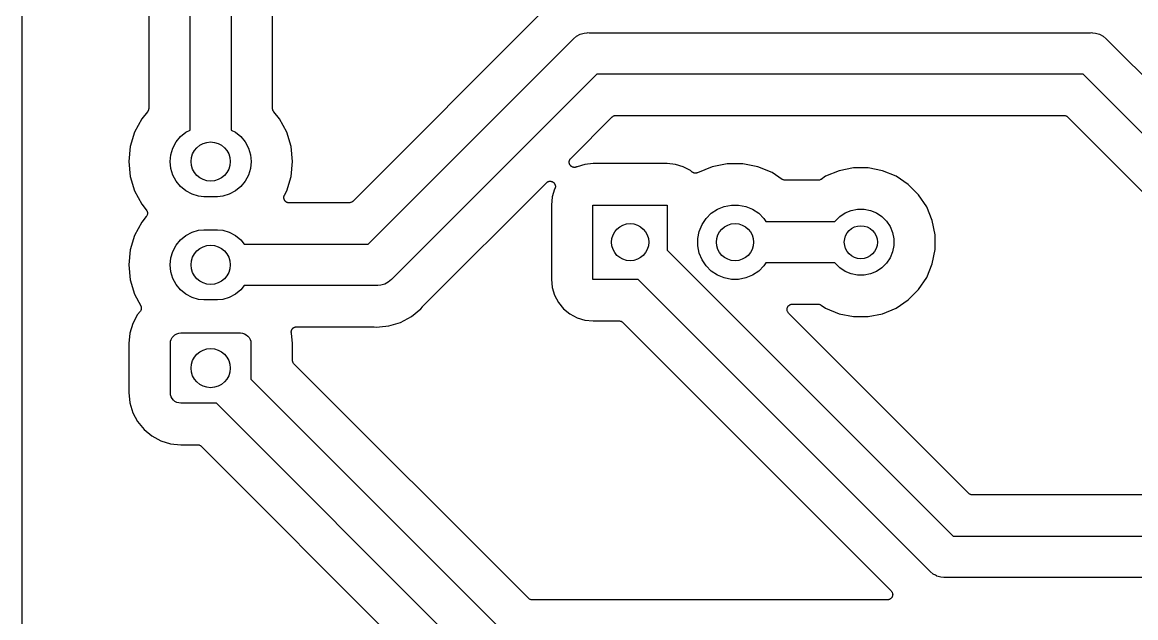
# Model space of a CAD drawing. Extents: x 31.5 to 106.7, y -110.7 to -45.7.
# Drawn here: x 31.5 to 58.47, y -94.94 to -80.53 of the extents above; entities that cross this region are included whole.
import ezdxf

# ---------------------------------------------------------------- set-up
doc = ezdxf.new("R2010")
doc.units = 0
doc.layers.add('BLACK', color=7, linetype='CONTINUOUS')

msp = doc.modelspace()

# ---------------------------------------------------------------- linework, layer by layer
at = {"layer": 'BLACK', "linetype": 'CONTINUOUS'}
for p, q in [((31.505, -103.285), (31.505, -45.856)), ((34.568, -75.7719), (34.568, -82.6138)), ((35.568, -83.1366), (35.568, -75.7166)), ((36.568, -75.8991), (36.568, -83.1366)), ((37.568, -82.6138), (37.568, -76.3659)), ((44.0948, -80.2759), (39.5079, -84.8628)), ((44.8567, -80.9247), (44.9329, -80.8623)), ((44.9329, -80.8623), (45.0197, -80.8158)), ((45.0197, -80.8158), (45.114, -80.7872)), ((45.114, -80.7872), (45.1874, -80.78)), ((45.1874, -80.78), (45.212, -80.7776)), ((45.1874, -80.78), (45.1874, -80.78)), ((45.212, -80.7776), (45.2365, -80.78)), ((45.2365, -80.78), (57.3794, -80.78)), ((57.3794, -80.78), (57.404, -80.7776)), ((57.404, -80.7776), (57.4286, -80.78)), ((57.4286, -80.78), (57.502, -80.7872)), ((57.502, -80.7872), (57.5963, -80.8158)), ((57.5963, -80.8158), (57.6831, -80.8623)), ((57.6831, -80.8623), (57.7593, -80.9247)), ((39.8849, -85.9), (44.8411, -80.9438)), ((44.8411, -80.9438), (44.8567, -80.9247)), ((57.7593, -80.9247), (57.7749, -80.9438)), ((57.7749, -80.9438), (61.8854, -85.0543)), ((45.4191, -81.78), (40.4629, -86.7362)), ((57.1969, -81.78), (45.4191, -81.78)), ((61.1783, -85.7614), (57.1969, -81.78)), ((34.5392, -82.6944), (34.3973, -82.8672)), ((34.5422, -82.6898), (34.5392, -82.6944)), ((34.5458, -82.6856), (34.5422, -82.6898)), ((34.5491, -82.6795), (34.5458, -82.6856)), ((34.553, -82.6738), (34.5491, -82.6795)), ((34.5551, -82.6687), (34.553, -82.6738)), ((34.5577, -82.6639), (34.5551, -82.6687)), ((34.5598, -82.6573), (34.5577, -82.6639)), ((34.5625, -82.6509), (34.5598, -82.6573)), ((34.5636, -82.6455), (34.5625, -82.6509)), ((34.5652, -82.6402), (34.5636, -82.6455)), ((34.566, -82.6334), (34.5652, -82.6402)), ((34.5674, -82.6266), (34.566, -82.6334)), ((34.568, -82.6156), (34.5674, -82.6211)), ((34.5674, -82.6211), (34.5674, -82.6266)), ((34.568, -82.6138), (34.568, -82.6156)), ((37.5685, -82.6193), (37.568, -82.6138)), ((37.5685, -82.6248), (37.5685, -82.6193)), ((37.5697, -82.6316), (37.5685, -82.6248)), ((37.5704, -82.6385), (37.5697, -82.6316)), ((37.572, -82.6438), (37.5704, -82.6385)), ((37.573, -82.6492), (37.572, -82.6438)), ((37.5756, -82.6556), (37.573, -82.6492)), ((37.5776, -82.6622), (37.5756, -82.6556)), ((37.5802, -82.6671), (37.5776, -82.6622)), ((37.5822, -82.6722), (37.5802, -82.6671)), ((37.586, -82.678), (37.5822, -82.6722)), ((37.5892, -82.6841), (37.586, -82.678)), ((37.5927, -82.6884), (37.5892, -82.6841)), ((37.5957, -82.693), (37.5927, -82.6884)), ((37.5968, -82.6944), (37.5957, -82.693)), ((37.7387, -82.8672), (37.5968, -82.6944)), ((45.8272, -82.7951), (45.8375, -82.7896)), ((45.8375, -82.7896), (45.8382, -82.7894)), ((45.8382, -82.7894), (45.8388, -82.7891)), ((45.8388, -82.7891), (45.8501, -82.7858)), ((45.8501, -82.7858), (45.8613, -82.7824)), ((45.8613, -82.7824), (45.8619, -82.7824)), ((45.8619, -82.7824), (45.8626, -82.7822)), ((45.8626, -82.7822), (45.8743, -82.7811)), ((45.8743, -82.7811), (45.8859, -82.78)), ((45.8859, -82.78), (56.7301, -82.78)), ((56.7301, -82.78), (56.7305, -82.78)), ((56.7305, -82.78), (56.7305, -82.78)), ((56.7305, -82.78), (56.7305, -82.78)), ((56.7305, -82.78), (56.7318, -82.78)), ((56.7318, -82.78), (56.7435, -82.7813)), ((56.7435, -82.7813), (56.7552, -82.7825)), ((56.7552, -82.7825), (56.7558, -82.7827)), ((56.7558, -82.7827), (56.7565, -82.7828)), ((56.7565, -82.7828), (56.7677, -82.7863)), ((56.7677, -82.7863), (56.7789, -82.7898)), ((56.7789, -82.7898), (56.7795, -82.7901)), ((56.7795, -82.7901), (56.7801, -82.7903)), ((56.7801, -82.7903), (56.7904, -82.7959)), ((34.3973, -82.8672), (34.2256, -83.1886)), ((37.9104, -83.1886), (37.7387, -82.8672)), ((44.7888, -83.8245), (45.7961, -82.8172)), ((45.7961, -82.8172), (45.7964, -82.8169)), ((45.7964, -82.8169), (45.7964, -82.8169)), ((45.7964, -82.8169), (45.7965, -82.8169)), ((45.7965, -82.8169), (45.7974, -82.816)), ((45.7974, -82.816), (45.8066, -82.8086)), ((45.8066, -82.8086), (45.8156, -82.8012)), ((45.8156, -82.8012), (45.8162, -82.8009)), ((45.8162, -82.8009), (45.8168, -82.8005)), ((45.8168, -82.8005), (45.8272, -82.7951)), ((56.7904, -82.7959), (56.8007, -82.8015)), ((56.8007, -82.8015), (56.8012, -82.8019)), ((56.8012, -82.8019), (56.8018, -82.8022)), ((56.8018, -82.8022), (56.8108, -82.8097)), ((56.8108, -82.8097), (56.8199, -82.8172)), ((56.8199, -82.8172), (60.1845, -86.1818)), ((34.2256, -83.1886), (34.1198, -83.5373)), ((35.2328, -83.4255), (35.3391, -83.2961)), ((35.3391, -83.2961), (35.4685, -83.1898)), ((35.4685, -83.1898), (35.568, -83.1366)), ((36.568, -83.1366), (36.6675, -83.1898)), ((36.6675, -83.1898), (36.7969, -83.2961)), ((36.7969, -83.2961), (36.9032, -83.4255)), ((38.0162, -83.5373), (37.9104, -83.1886)), ((34.1198, -83.5373), (34.084, -83.9)), ((35.1053, -83.7334), (35.1539, -83.5731)), ((35.1539, -83.5731), (35.2328, -83.4255)), ((36.9032, -83.4255), (36.9821, -83.5731)), ((36.9821, -83.5731), (37.0307, -83.7334)), ((38.052, -83.9), (38.0162, -83.5373)), ((35.0889, -83.9), (35.1053, -83.7334)), ((37.0307, -83.7334), (37.0471, -83.9)), ((44.7572, -83.877), (44.7596, -83.8714)), ((44.7596, -83.8714), (44.7614, -83.8655)), ((44.7614, -83.8655), (44.7643, -83.86)), ((44.7643, -83.86), (44.7668, -83.8541)), ((44.7668, -83.8541), (44.7702, -83.8491)), ((44.7702, -83.8491), (44.7731, -83.8437)), ((44.7731, -83.8437), (44.7771, -83.8388)), ((44.7771, -83.8388), (44.7806, -83.8336)), ((44.7806, -83.8336), (44.7849, -83.8292)), ((44.7849, -83.8292), (44.7888, -83.8245)), ((34.084, -83.9), (34.1198, -84.2627)), ((35.1053, -84.0666), (35.0889, -83.9)), ((35.1539, -84.2269), (35.1053, -84.0666)), ((37.0307, -84.0666), (36.9821, -84.2269)), ((37.0471, -83.9), (37.0307, -84.0666)), ((38.0162, -84.2627), (38.052, -83.9)), ((44.7516, -83.9139), (44.7523, -83.9076)), ((44.7522, -83.92), (44.7516, -83.9139)), ((44.7522, -83.9261), (44.7522, -83.92)), ((44.7534, -83.9323), (44.7522, -83.9261)), ((44.7523, -83.9013), (44.7535, -83.8953)), ((44.7523, -83.9076), (44.7523, -83.9013)), ((44.7539, -83.9385), (44.7534, -83.9323)), ((44.7535, -83.8953), (44.7541, -83.8892)), ((44.7557, -83.9444), (44.7539, -83.9385)), ((44.7541, -83.8892), (44.756, -83.8832)), ((44.7569, -83.9504), (44.7557, -83.9444)), ((44.756, -83.8832), (44.7572, -83.877)), ((44.7592, -83.9563), (44.7569, -83.9504)), ((44.761, -83.9623), (44.7592, -83.9563)), ((44.7639, -83.9677), (44.761, -83.9623)), ((44.7662, -83.9734), (44.7639, -83.9677)), ((44.7697, -83.9787), (44.7662, -83.9734)), ((44.7726, -83.9842), (44.7697, -83.9787)), ((44.7765, -83.989), (44.7726, -83.9842)), ((44.7798, -83.9941), (44.7765, -83.989)), ((44.7842, -83.9986), (44.7798, -83.9941)), ((44.7882, -84.0035), (44.7842, -83.9986)), ((44.7929, -84.0074), (44.7882, -84.0035)), ((44.7972, -84.0118), (44.7929, -84.0074)), ((44.8024, -84.0153), (44.7972, -84.0118)), ((44.8072, -84.0193), (44.8024, -84.0153)), ((44.8126, -84.0223), (44.8072, -84.0193)), ((44.8177, -84.0257), (44.8126, -84.0223)), ((44.8235, -84.0282), (44.8177, -84.0257)), ((44.829, -84.0312), (44.8235, -84.0282)), ((44.8348, -84.033), (44.829, -84.0312)), ((44.8405, -84.0354), (44.8348, -84.033)), ((44.8466, -84.0367), (44.8405, -84.0354)), ((44.8526, -84.0386), (44.8466, -84.0367)), ((44.8587, -84.0393), (44.8526, -84.0386)), ((44.8647, -84.0405), (44.8587, -84.0393)), ((44.871, -84.0406), (44.8647, -84.0405)), ((44.8773, -84.0413), (44.871, -84.0406)), ((44.8834, -84.0408), (44.8773, -84.0413)), ((44.8895, -84.0408), (44.8834, -84.0408)), ((44.8957, -84.0397), (44.8895, -84.0408)), ((44.902, -84.0391), (44.8957, -84.0397)), ((44.9079, -84.0374), (44.902, -84.0391)), ((44.9139, -84.0363), (44.9079, -84.0374)), ((44.9197, -84.034), (44.9139, -84.0363)), ((44.9258, -84.0322), (44.9197, -84.034)), ((44.9312, -84.0294), (44.9258, -84.0322)), ((44.9369, -84.0271), (44.9312, -84.0294)), ((44.9385, -84.0263), (44.9369, -84.0271)), ((44.9435, -84.0236), (44.9385, -84.0263)), ((45.132, -83.9665), (44.9435, -84.0236)), ((45.3342, -83.9465), (45.132, -83.9665)), ((47.1218, -83.9465), (45.3342, -83.9465)), ((47.324, -83.9665), (47.1218, -83.9465)), ((47.5125, -84.0236), (47.324, -83.9665)), ((47.6863, -84.1165), (47.5125, -84.0236)), ((47.7303, -84.1526), (47.6863, -84.1165)), ((48.2138, -84.025), (47.8594, -84.1718)), ((48.5809, -83.952), (48.2138, -84.025)), ((48.9551, -83.952), (48.5809, -83.952)), ((49.3222, -84.025), (48.9551, -83.952)), ((49.668, -84.1682), (49.3222, -84.025)), ((51.291, -84.1212), (50.9634, -84.2569)), ((51.6387, -84.052), (51.291, -84.1212)), ((51.9933, -84.052), (51.6387, -84.052)), ((52.341, -84.1212), (51.9933, -84.052)), ((52.6686, -84.2569), (52.341, -84.1212)), ((34.1198, -84.2627), (34.2256, -84.6114)), ((35.2328, -84.3745), (35.1539, -84.2269)), ((35.3391, -84.5039), (35.2328, -84.3745)), ((36.9032, -84.3745), (36.7969, -84.5039)), ((36.9821, -84.2269), (36.9032, -84.3745)), ((37.9104, -84.6114), (38.0162, -84.2627)), ((44.2005, -84.4128), (44.2018, -84.4116)), ((44.2018, -84.4116), (44.2066, -84.4077)), ((44.2066, -84.4077), (44.2109, -84.4035)), ((44.2109, -84.4035), (44.2162, -84.4)), ((44.2162, -84.4), (44.2211, -84.3961)), ((44.2211, -84.3961), (44.2266, -84.3933)), ((44.2266, -84.3933), (44.2317, -84.3899)), ((44.2317, -84.3899), (44.2376, -84.3876)), ((44.2376, -84.3876), (44.2431, -84.3847)), ((44.2431, -84.3847), (44.249, -84.383)), ((44.249, -84.383), (44.2547, -84.3807)), ((44.2547, -84.3807), (44.2609, -84.3795)), ((44.2609, -84.3795), (44.2669, -84.3778)), ((44.2669, -84.3778), (44.2731, -84.3772)), ((44.2731, -84.3772), (44.2791, -84.3761)), ((44.2791, -84.3761), (44.2854, -84.3762)), ((44.2854, -84.3762), (44.2916, -84.3756)), ((44.2916, -84.3756), (44.2977, -84.3763)), ((44.2977, -84.3763), (44.3039, -84.3763)), ((44.3039, -84.3763), (44.31, -84.3776)), ((44.31, -84.3776), (44.3163, -84.3783)), ((44.3163, -84.3783), (44.3221, -84.3801)), ((44.3221, -84.3801), (44.3281, -84.3814)), ((44.3281, -84.3814), (44.3339, -84.3838)), ((44.3339, -84.3838), (44.3399, -84.3857)), ((44.3399, -84.3857), (44.3453, -84.3886)), ((44.3453, -84.3886), (44.351, -84.391)), ((44.351, -84.391), (44.3562, -84.3946)), ((44.3562, -84.3946), (44.3617, -84.3976)), ((44.3617, -84.3976), (44.3664, -84.4015)), ((44.3664, -84.4015), (44.3715, -84.4049)), ((44.3715, -84.4049), (44.3759, -84.4094)), ((44.3759, -84.4094), (44.3807, -84.4134)), ((47.735, -84.1558), (47.7303, -84.1526)), ((47.7393, -84.1594), (47.735, -84.1558)), ((47.7452, -84.1626), (47.7393, -84.1594)), ((47.7509, -84.1664), (47.7452, -84.1626)), ((47.7561, -84.1686), (47.7509, -84.1664)), ((47.761, -84.1713), (47.7561, -84.1686)), ((47.7675, -84.1733), (47.761, -84.1713)), ((47.7738, -84.1759), (47.7675, -84.1733)), ((47.7793, -84.177), (47.7738, -84.1759)), ((47.7847, -84.1787), (47.7793, -84.177)), ((47.7914, -84.1795), (47.7847, -84.1787)), ((47.7981, -84.1808), (47.7914, -84.1795)), ((47.8037, -84.1808), (47.7981, -84.1808)), ((47.8093, -84.1814), (47.8037, -84.1808)), ((47.8161, -84.1809), (47.8093, -84.1814)), ((47.8228, -84.1809), (47.8161, -84.1809)), ((47.8284, -84.1798), (47.8228, -84.1809)), ((47.834, -84.1793), (47.8284, -84.1798)), ((47.8405, -84.1774), (47.834, -84.1793)), ((47.8472, -84.1761), (47.8405, -84.1774)), ((47.8524, -84.174), (47.8472, -84.1761)), ((47.8578, -84.1725), (47.8524, -84.174)), ((47.8594, -84.1718), (47.8578, -84.1725)), ((49.911, -84.3306), (49.668, -84.1682)), ((49.9213, -84.3361), (49.911, -84.3306)), ((49.9315, -84.3417), (49.9213, -84.3361)), ((49.9322, -84.3419), (49.9315, -84.3417)), ((49.9328, -84.3423), (49.9322, -84.3419)), ((49.944, -84.3457), (49.9328, -84.3423)), ((49.9551, -84.3492), (49.944, -84.3457)), ((49.9558, -84.3493), (49.9551, -84.3492)), ((49.9565, -84.3495), (49.9558, -84.3493)), ((49.9681, -84.3507), (49.9565, -84.3495)), ((49.9798, -84.352), (49.9681, -84.3507)), ((49.9812, -84.352), (49.9798, -84.352)), ((49.9815, -84.352), (49.9812, -84.352)), ((49.9812, -84.352), (49.9812, -84.352)), ((49.9812, -84.352), (49.9812, -84.352)), ((50.7825, -84.352), (49.9815, -84.352)), ((50.7941, -84.3509), (50.7825, -84.352)), ((50.8057, -84.3499), (50.7941, -84.3509)), ((50.8064, -84.3497), (50.8057, -84.3499)), ((50.8071, -84.3496), (50.8064, -84.3497)), ((50.8183, -84.3462), (50.8071, -84.3496)), ((50.8295, -84.343), (50.8183, -84.3462)), ((50.8302, -84.3426), (50.8295, -84.343)), ((50.8309, -84.3424), (50.8302, -84.3426)), ((50.8411, -84.337), (50.8309, -84.3424)), ((50.8515, -84.3316), (50.8411, -84.337)), ((50.8527, -84.3308), (50.8515, -84.3316)), ((50.8528, -84.3308), (50.8527, -84.3308)), ((50.853, -84.3306), (50.8528, -84.3308)), ((50.8528, -84.3308), (50.8528, -84.3308)), ((50.9634, -84.2569), (50.853, -84.3306)), ((52.9634, -84.4538), (52.6686, -84.2569)), ((34.2256, -84.6114), (34.3973, -84.9328)), ((35.4685, -84.6102), (35.3391, -84.5039)), ((35.6161, -84.6891), (35.4685, -84.6102)), ((36.6675, -84.6102), (36.5199, -84.6891)), ((36.7969, -84.5039), (36.6675, -84.6102)), ((37.8561, -84.7131), (37.9104, -84.6114)), ((41.2092, -87.4041), (44.2005, -84.4128)), ((44.3997, -84.5675), (44.3425, -84.756)), ((44.3807, -84.4134), (44.3846, -84.4182)), ((44.3846, -84.4182), (44.3889, -84.4226)), ((44.3889, -84.4226), (44.3924, -84.4278)), ((44.3924, -84.4278), (44.3963, -84.4327)), ((44.3963, -84.4327), (44.3992, -84.4381)), ((44.3992, -84.4381), (44.4026, -84.4432)), ((44.4023, -84.5625), (44.3997, -84.5675)), ((44.4047, -84.5568), (44.4023, -84.5625)), ((44.4026, -84.4432), (44.405, -84.4491)), ((44.4076, -84.5514), (44.4047, -84.5568)), ((44.405, -84.4491), (44.4079, -84.4546)), ((44.4094, -84.5454), (44.4076, -84.5514)), ((44.4079, -84.4546), (44.4096, -84.4605)), ((44.4118, -84.5396), (44.4094, -84.5454)), ((44.4096, -84.4605), (44.412, -84.4662)), ((44.413, -84.5336), (44.4118, -84.5396)), ((44.412, -84.4662), (44.4132, -84.4724)), ((44.4148, -84.5277), (44.413, -84.5336)), ((44.4132, -84.4724), (44.415, -84.4784)), ((44.4154, -84.5214), (44.4148, -84.5277)), ((44.415, -84.4784), (44.4156, -84.4845)), ((44.4167, -84.5153), (44.4154, -84.5214)), ((44.4156, -84.4845), (44.4167, -84.4905)), ((44.4167, -84.4905), (44.4167, -84.4968)), ((44.4167, -84.4968), (44.4173, -84.5031)), ((44.4173, -84.5031), (44.4167, -84.5092)), ((44.4167, -84.5092), (44.4167, -84.5153)), ((53.2142, -84.7046), (52.9634, -84.4538)), ((34.3973, -84.9328), (34.5095, -85.0694)), ((35.7764, -84.7377), (35.6161, -84.6891)), ((35.9013, -84.75), (35.7764, -84.7377)), ((36.2347, -84.75), (35.9013, -84.75)), ((36.3596, -84.7377), (36.2347, -84.75)), ((36.5199, -84.6891), (36.3596, -84.7377)), ((37.8411, -84.7721), (37.8417, -84.7662)), ((37.8417, -84.7786), (37.8411, -84.7721)), ((37.8416, -84.7851), (37.8417, -84.7786)), ((37.8428, -84.7909), (37.8416, -84.7851)), ((37.8417, -84.7603), (37.843, -84.7539)), ((37.8417, -84.7662), (37.8417, -84.7603)), ((37.8433, -84.7968), (37.8428, -84.7909)), ((37.843, -84.7539), (37.8437, -84.7475)), ((37.8452, -84.803), (37.8433, -84.7968)), ((37.8437, -84.7475), (37.8454, -84.7418)), ((37.8464, -84.8094), (37.8452, -84.803)), ((37.8454, -84.7418), (37.8466, -84.736)), ((37.8486, -84.8149), (37.8464, -84.8094)), ((37.8466, -84.736), (37.8491, -84.73)), ((37.8503, -84.8206), (37.8486, -84.8149)), ((37.8491, -84.73), (37.851, -84.7238)), ((37.8533, -84.8263), (37.8503, -84.8206)), ((37.851, -84.7238), (37.8538, -84.7186)), ((37.8558, -84.8324), (37.8533, -84.8263)), ((37.8538, -84.7186), (37.8561, -84.7131)), ((37.8591, -84.8373), (37.8558, -84.8324)), ((37.8618, -84.8425), (37.8591, -84.8373)), ((37.8659, -84.8476), (37.8618, -84.8425)), ((37.8695, -84.8531), (37.8659, -84.8476)), ((37.8736, -84.8573), (37.8695, -84.8531)), ((37.8773, -84.8619), (37.8736, -84.8573)), ((37.8823, -84.866), (37.8773, -84.8619)), ((37.8869, -84.8707), (37.8823, -84.866)), ((37.8918, -84.874), (37.8869, -84.8707)), ((37.8963, -84.8778), (37.8918, -84.874)), ((37.902, -84.8809), (37.8963, -84.8778)), ((37.9074, -84.8846), (37.902, -84.8809)), ((37.9129, -84.8869), (37.9074, -84.8846)), ((37.918, -84.8897), (37.9129, -84.8869)), ((37.9243, -84.8917), (37.918, -84.8897)), ((37.9302, -84.8942), (37.9243, -84.8917)), ((37.936, -84.8954), (37.9302, -84.8942)), ((37.9417, -84.8972), (37.936, -84.8954)), ((37.9481, -84.898), (37.9417, -84.8972)), ((37.9545, -84.8993), (37.9481, -84.898)), ((37.9604, -84.8993), (37.9545, -84.8993)), ((37.9663, -84.9), (37.9604, -84.8993)), ((37.9681, -84.9), (37.9663, -84.9)), ((39.4181, -84.9), (37.9681, -84.9)), ((39.4297, -84.8989), (39.4181, -84.9)), ((39.4414, -84.8978), (39.4297, -84.8989)), ((39.4421, -84.8976), (39.4414, -84.8978)), ((39.4427, -84.8976), (39.4421, -84.8976)), ((39.4539, -84.8942), (39.4427, -84.8976)), ((39.4652, -84.8909), (39.4539, -84.8942)), ((39.4658, -84.8906), (39.4652, -84.8909)), ((39.4665, -84.8904), (39.4658, -84.8906)), ((39.4768, -84.8849), (39.4665, -84.8904)), ((39.4872, -84.8795), (39.4768, -84.8849)), ((39.4878, -84.8791), (39.4872, -84.8795)), ((39.4884, -84.8788), (39.4878, -84.8791)), ((39.4975, -84.8714), (39.4884, -84.8788)), ((39.5066, -84.864), (39.4975, -84.8714)), ((39.5075, -84.8631), (39.5066, -84.864)), ((39.5076, -84.8631), (39.5075, -84.8631)), ((39.5079, -84.8628), (39.5076, -84.8631)), ((39.5076, -84.8631), (39.5076, -84.8631)), ((44.3425, -84.756), (44.3225, -84.9582)), ((45.328, -86.752), (45.328, -84.952)), ((45.328, -84.952), (47.128, -84.952)), ((47.128, -84.952), (47.128, -86.0449)), ((48.5055, -84.9866), (48.6794, -84.952)), ((48.6794, -84.952), (48.8566, -84.952)), ((48.8566, -84.952), (49.0305, -84.9866)), ((53.4111, -84.9994), (53.2142, -84.7046)), ((34.5095, -85.0694), (34.51, -85.07)), ((34.5162, -85.2206), (34.5095, -85.2306)), ((34.51, -85.07), (34.51, -85.07)), ((34.51, -85.07), (34.51, -85.0701)), ((34.51, -85.0701), (34.5106, -85.0708)), ((34.5106, -85.0708), (34.5171, -85.0809)), ((34.5228, -85.2108), (34.5162, -85.2206)), ((34.5171, -85.0809), (34.5236, -85.0907)), ((34.523, -85.2104), (34.5228, -85.2108)), ((34.5233, -85.21), (34.523, -85.2104)), ((34.5279, -85.1989), (34.5233, -85.21)), ((34.5236, -85.0907), (34.5238, -85.0912)), ((34.5238, -85.0912), (34.5241, -85.0916)), ((34.5241, -85.0916), (34.5285, -85.1027)), ((34.5325, -85.188), (34.5279, -85.1989)), ((34.5285, -85.1027), (34.533, -85.1137)), ((34.5326, -85.1875), (34.5325, -85.188)), ((34.5328, -85.1871), (34.5326, -85.1875)), ((34.5351, -85.1754), (34.5328, -85.1871)), ((34.533, -85.1137), (34.5331, -85.1142)), ((34.5331, -85.1142), (34.5333, -85.1146)), ((34.5333, -85.1146), (34.5355, -85.1263)), ((34.5376, -85.1638), (34.5351, -85.1754)), ((34.5355, -85.1263), (34.5377, -85.138)), ((34.5377, -85.1628), (34.5376, -85.1633)), ((34.5376, -85.1633), (34.5376, -85.1638)), ((34.5377, -85.138), (34.5377, -85.1385)), ((34.5377, -85.1385), (34.5378, -85.139)), ((34.5378, -85.139), (34.5377, -85.1509)), ((34.5377, -85.1509), (34.5377, -85.1628)), ((44.3225, -84.9582), (44.3225, -86.7458)), ((48.0689, -85.2783), (48.1943, -85.1529)), ((48.1943, -85.1529), (48.3417, -85.0544)), ((48.3417, -85.0544), (48.5055, -84.9866)), ((49.0305, -84.9866), (49.1943, -85.0544)), ((49.1943, -85.0544), (49.3417, -85.1529)), ((49.3417, -85.1529), (49.4671, -85.2783)), ((51.306, -85.2306), (51.4371, -85.143)), ((51.4371, -85.143), (51.5826, -85.0827)), ((51.5826, -85.0827), (51.7372, -85.052)), ((51.7372, -85.052), (51.8948, -85.052)), ((51.8948, -85.052), (52.0494, -85.0827)), ((52.0494, -85.0827), (52.1949, -85.143)), ((52.1949, -85.143), (52.326, -85.2306)), ((53.5468, -85.327), (53.4111, -84.9994)), ((34.3973, -85.3672), (34.2256, -85.6886)), ((34.5095, -85.2306), (34.3973, -85.3672)), ((47.9026, -85.5895), (47.9704, -85.4257)), ((47.9704, -85.4257), (48.0689, -85.2783)), ((49.4671, -85.2783), (49.5163, -85.352)), ((49.5163, -85.352), (51.1879, -85.352)), ((51.1879, -85.352), (51.1946, -85.342)), ((51.1946, -85.342), (51.306, -85.2306)), ((52.326, -85.2306), (52.4374, -85.342)), ((52.4374, -85.342), (52.525, -85.4731)), ((52.525, -85.4731), (52.5853, -85.6186)), ((53.616, -85.6747), (53.5468, -85.327)), ((34.2256, -85.6886), (34.1198, -86.0373)), ((35.3391, -85.7961), (35.4685, -85.6898)), ((35.4685, -85.6898), (35.6161, -85.6109)), ((35.6161, -85.6109), (35.7764, -85.5623)), ((35.7764, -85.5623), (35.9013, -85.55)), ((35.9013, -85.55), (36.2347, -85.55)), ((36.2347, -85.55), (36.3596, -85.5623)), ((36.3596, -85.5623), (36.5199, -85.6109)), ((36.5199, -85.6109), (36.6675, -85.6898)), ((36.6675, -85.6898), (36.7969, -85.7961)), ((47.868, -85.7634), (47.9026, -85.5895)), ((52.5853, -85.6186), (52.616, -85.7732)), ((53.616, -86.0293), (53.616, -85.6747)), ((35.1539, -86.0731), (35.2328, -85.9255)), ((35.2328, -85.9255), (35.3391, -85.7961)), ((36.7969, -85.7961), (36.8823, -85.9)), ((36.8823, -85.9), (39.8849, -85.9)), ((47.868, -85.9406), (47.868, -85.7634)), ((47.9026, -86.1145), (47.868, -85.9406)), ((52.616, -85.9308), (52.5853, -86.0854)), ((52.616, -85.7732), (52.616, -85.9308)), ((53.5468, -86.377), (53.616, -86.0293)), ((34.1198, -86.0373), (34.084, -86.4)), ((35.0889, -86.4), (35.1053, -86.2334)), ((35.1053, -86.2334), (35.1539, -86.0731)), ((47.128, -86.0449), (54.0551, -92.972)), ((47.9704, -86.2783), (47.9026, -86.1145)), ((48.0689, -86.4257), (47.9704, -86.2783)), ((52.525, -86.2309), (52.4374, -86.362)), ((52.5853, -86.0854), (52.525, -86.2309)), ((34.084, -86.4), (34.1198, -86.7627)), ((35.1053, -86.5666), (35.0889, -86.4)), ((35.1539, -86.7269), (35.1053, -86.5666)), ((48.1943, -86.5511), (48.0689, -86.4257)), ((48.3417, -86.6496), (48.1943, -86.5511)), ((49.3417, -86.5511), (49.1943, -86.6496)), ((49.4671, -86.4257), (49.3417, -86.5511)), ((49.5163, -86.352), (49.4671, -86.4257)), ((51.1879, -86.352), (49.5163, -86.352)), ((51.1946, -86.362), (51.1879, -86.352)), ((51.306, -86.4734), (51.1946, -86.362)), ((51.4371, -86.561), (51.306, -86.4734)), ((51.5826, -86.6213), (51.4371, -86.561)), ((52.1949, -86.561), (52.0494, -86.6213)), ((52.326, -86.4734), (52.1949, -86.561)), ((52.4374, -86.362), (52.326, -86.4734)), ((53.4111, -86.7046), (53.5468, -86.377)), ((34.1198, -86.7627), (34.2256, -87.1114)), ((35.2328, -86.8745), (35.1539, -86.7269)), ((40.3711, -86.8177), (40.2843, -86.8642)), ((40.4473, -86.7553), (40.3711, -86.8177)), ((40.4629, -86.7362), (40.4473, -86.7553)), ((44.3225, -86.7458), (44.3425, -86.948)), ((46.4209, -86.752), (45.328, -86.752)), ((53.4771, -93.8082), (46.4209, -86.752)), ((48.5055, -86.7174), (48.3417, -86.6496)), ((48.6794, -86.752), (48.5055, -86.7174)), ((48.8566, -86.752), (48.6794, -86.752)), ((49.0305, -86.7174), (48.8566, -86.752)), ((49.1943, -86.6496), (49.0305, -86.7174)), ((51.7372, -86.652), (51.5826, -86.6213)), ((51.8948, -86.652), (51.7372, -86.652)), ((52.0494, -86.6213), (51.8948, -86.652)), ((53.2142, -86.9994), (53.4111, -86.7046)), ((35.3391, -87.0039), (35.2328, -86.8745)), ((35.4685, -87.1102), (35.3391, -87.0039)), ((36.7969, -87.0039), (36.6675, -87.1102)), ((36.8823, -86.9), (36.7969, -87.0039)), ((40.0674, -86.9), (36.8823, -86.9)), ((40.092, -86.9024), (40.0674, -86.9)), ((40.1166, -86.9), (40.092, -86.9024)), ((40.19, -86.8928), (40.1166, -86.9)), ((40.2843, -86.8642), (40.19, -86.8928)), ((44.3425, -86.948), (44.3997, -87.1365)), ((52.9634, -87.2502), (53.2142, -86.9994)), ((34.2256, -87.1114), (34.3739, -87.3888)), ((35.6161, -87.1891), (35.4685, -87.1102)), ((35.7764, -87.2377), (35.6161, -87.1891)), ((35.9013, -87.25), (35.7764, -87.2377)), ((36.2347, -87.25), (35.9013, -87.25)), ((36.3596, -87.2377), (36.2347, -87.25)), ((36.5199, -87.1891), (36.3596, -87.2377)), ((36.6675, -87.1102), (36.5199, -87.1891)), ((44.3997, -87.1365), (44.4925, -87.3103)), ((44.4925, -87.3103), (44.6175, -87.4625)), ((50.0763, -87.3809), (50.0856, -87.3732)), ((50.0856, -87.3732), (50.0858, -87.3731)), ((50.0858, -87.3731), (50.086, -87.373)), ((50.086, -87.373), (50.0968, -87.3673)), ((50.0968, -87.3673), (50.1075, -87.3616)), ((50.1075, -87.3616), (50.1077, -87.3615)), ((50.1077, -87.3615), (50.1079, -87.3614)), ((50.1079, -87.3614), (50.1195, -87.358)), ((50.1195, -87.358), (50.1313, -87.3544)), ((50.1313, -87.3544), (50.1315, -87.3544)), ((50.1315, -87.3544), (50.1317, -87.3543)), ((50.1317, -87.3543), (50.1437, -87.3532)), ((50.1437, -87.3532), (50.1559, -87.352)), ((50.1559, -87.352), (50.7825, -87.352)), ((50.7825, -87.352), (50.7828, -87.352)), ((50.7828, -87.352), (50.7828, -87.352)), ((50.7828, -87.352), (50.7828, -87.352)), ((50.7828, -87.352), (50.7842, -87.352)), ((50.7842, -87.352), (50.7959, -87.3533)), ((50.7959, -87.3533), (50.8075, -87.3545)), ((50.8075, -87.3545), (50.8082, -87.3547)), ((50.8082, -87.3547), (50.8089, -87.3548)), ((50.8089, -87.3548), (50.82, -87.3583)), ((50.82, -87.3583), (50.8312, -87.3617)), ((50.8312, -87.3617), (50.8318, -87.3621)), ((50.8318, -87.3621), (50.8325, -87.3623)), ((50.8325, -87.3623), (50.8427, -87.3679)), ((50.8427, -87.3679), (50.853, -87.3734)), ((50.853, -87.3734), (50.9634, -87.4471)), ((52.6686, -87.4471), (52.9634, -87.2502)), ((34.2996, -87.6029), (34.1837, -87.8198)), ((34.36, -87.5293), (34.2996, -87.6029)), ((34.3666, -87.5194), (34.36, -87.5293)), ((34.3733, -87.5096), (34.3666, -87.5194)), ((34.3735, -87.5091), (34.3733, -87.5096)), ((34.3738, -87.5087), (34.3735, -87.5091)), ((34.3784, -87.4977), (34.3738, -87.5087)), ((34.3739, -87.3888), (34.3741, -87.3894)), ((34.3741, -87.3894), (34.3742, -87.3894)), ((34.3742, -87.3894), (34.3742, -87.3895)), ((34.3742, -87.3895), (34.3747, -87.3904)), ((34.3747, -87.3904), (34.3791, -87.4014)), ((34.383, -87.4868), (34.3784, -87.4977)), ((34.3791, -87.4014), (34.3835, -87.4124)), ((34.3831, -87.4863), (34.383, -87.4868)), ((34.3833, -87.4858), (34.3831, -87.4863)), ((34.3857, -87.4741), (34.3833, -87.4858)), ((34.3835, -87.4124), (34.3836, -87.4129)), ((34.3836, -87.4129), (34.3839, -87.4134)), ((34.3839, -87.4134), (34.386, -87.4251)), ((34.3881, -87.4626), (34.3857, -87.4741)), ((34.386, -87.4251), (34.3883, -87.4367)), ((34.3882, -87.4615), (34.3881, -87.462)), ((34.3881, -87.462), (34.3881, -87.4626)), ((34.3884, -87.4378), (34.3882, -87.4496)), ((34.3882, -87.4496), (34.3882, -87.4615)), ((34.3883, -87.4367), (34.3883, -87.4373)), ((34.3883, -87.4373), (34.3884, -87.4378)), ((40.9294, -87.6532), (41.1578, -87.4658)), ((41.1578, -87.4658), (41.2008, -87.4134)), ((41.2008, -87.4134), (41.2019, -87.412)), ((41.2019, -87.412), (41.2058, -87.4083)), ((41.2058, -87.4083), (41.2092, -87.4041)), ((44.6175, -87.4625), (44.7697, -87.5875)), ((44.7697, -87.5875), (44.9435, -87.6804)), ((50.0289, -87.4777), (50.0302, -87.4656)), ((50.029, -87.4779), (50.0289, -87.4777)), ((50.0289, -87.4781), (50.029, -87.4779)), ((50.03, -87.4902), (50.0289, -87.4781)), ((50.0311, -87.5024), (50.03, -87.4902)), ((50.0302, -87.4656), (50.0315, -87.4535)), ((50.0312, -87.5026), (50.0311, -87.5024)), ((50.0312, -87.5028), (50.0312, -87.5026)), ((50.0346, -87.5143), (50.0312, -87.5028)), ((50.0315, -87.4535), (50.0316, -87.4532)), ((50.0316, -87.453), (50.0352, -87.4415)), ((50.0316, -87.4532), (50.0316, -87.453)), ((50.038, -87.5262), (50.0346, -87.5143)), ((50.0352, -87.4415), (50.0388, -87.4298)), ((50.0381, -87.5264), (50.038, -87.5262)), ((50.0382, -87.5266), (50.0381, -87.5264)), ((50.0438, -87.5374), (50.0382, -87.5266)), ((50.0388, -87.4298), (50.039, -87.4296)), ((50.039, -87.4294), (50.0448, -87.4187)), ((50.039, -87.4296), (50.039, -87.4294)), ((50.0494, -87.5482), (50.0438, -87.5374)), ((50.0448, -87.4187), (50.0506, -87.408)), ((50.0496, -87.5483), (50.0494, -87.5482)), ((50.0497, -87.5485), (50.0496, -87.5483)), ((50.0573, -87.558), (50.0497, -87.5485)), ((50.0506, -87.408), (50.0508, -87.4078)), ((50.0508, -87.4078), (50.0509, -87.4076)), ((50.0509, -87.4076), (50.0587, -87.3982)), ((50.0649, -87.5675), (50.0573, -87.558)), ((50.0587, -87.3982), (50.0664, -87.3889)), ((50.0652, -87.5678), (50.0649, -87.5675)), ((50.0652, -87.5679), (50.0652, -87.5678)), ((50.0661, -87.5688), (50.0652, -87.5679)), ((50.0652, -87.5679), (50.0652, -87.5679)), ((54.4321, -91.9348), (50.0661, -87.5688)), ((50.0664, -87.3889), (50.0666, -87.3887)), ((50.0666, -87.3887), (50.0668, -87.3886)), ((50.0668, -87.3886), (50.0763, -87.3809)), ((50.9634, -87.4471), (51.291, -87.5828)), ((51.291, -87.5828), (51.6387, -87.652)), ((51.9933, -87.652), (52.341, -87.5828)), ((52.341, -87.5828), (52.6686, -87.4471)), ((34.1837, -87.8198), (34.1123, -88.0552)), ((38.0776, -87.9212), (38.0834, -87.9181)), ((38.0834, -87.9181), (38.0889, -87.9145)), ((38.0889, -87.9145), (38.0943, -87.9123)), ((38.0943, -87.9123), (38.0995, -87.9096)), ((38.0995, -87.9096), (38.1058, -87.9077)), ((38.1058, -87.9077), (38.1119, -87.9052)), ((38.1119, -87.9052), (38.1176, -87.9041)), ((38.1176, -87.9041), (38.1232, -87.9024)), ((38.1232, -87.9024), (38.1298, -87.9018)), ((38.1298, -87.9018), (38.1362, -87.9005)), ((38.1362, -87.9005), (38.1421, -87.9006)), ((38.1421, -87.9006), (38.1479, -87.9)), ((38.1479, -87.9), (40.0121, -87.9)), ((40.0121, -87.9), (40.0139, -87.9)), ((40.0139, -87.9), (40.0192, -87.9006)), ((40.0192, -87.9006), (40.0245, -87.9006)), ((40.0245, -87.9006), (40.092, -87.9073)), ((40.092, -87.9073), (40.1595, -87.9006)), ((40.1595, -87.9006), (40.1596, -87.9006)), ((40.1596, -87.9006), (40.3861, -87.8783)), ((40.3861, -87.8783), (40.6688, -87.7925)), ((40.6688, -87.7925), (40.9294, -87.6532)), ((44.9435, -87.6804), (45.132, -87.7375)), ((45.132, -87.7375), (45.3342, -87.7575)), ((45.3342, -87.7575), (45.9595, -87.7575)), ((45.9595, -87.7575), (45.96, -87.7575)), ((45.96, -87.7575), (45.96, -87.7575)), ((45.96, -87.7575), (45.96, -87.7575)), ((45.96, -87.7575), (45.9613, -87.7575)), ((45.9613, -87.7575), (45.973, -87.7588)), ((45.973, -87.7588), (45.9846, -87.76)), ((45.9846, -87.76), (45.9853, -87.7602)), ((45.9853, -87.7602), (45.9859, -87.7602)), ((45.9859, -87.7602), (45.9971, -87.7638)), ((45.9971, -87.7638), (46.0083, -87.7672)), ((46.0083, -87.7672), (46.0089, -87.7675)), ((46.0089, -87.7675), (46.0096, -87.7677)), ((46.0096, -87.7677), (46.0199, -87.7734)), ((46.0199, -87.7734), (46.0302, -87.7789)), ((46.0302, -87.7789), (46.0307, -87.7793)), ((46.0307, -87.7793), (46.0313, -87.7797)), ((46.0313, -87.7797), (46.0402, -87.7872)), ((46.0402, -87.7872), (46.0493, -87.7946)), ((46.0493, -87.7946), (52.5499, -94.2952)), ((51.6387, -87.652), (51.9933, -87.652)), ((34.1123, -88.0552), (34.0875, -88.3062)), ((35.112, -88.2043), (35.1351, -88.1611)), ((35.1351, -88.1611), (35.1662, -88.1232)), ((35.1662, -88.1232), (35.2041, -88.0921)), ((35.2041, -88.0921), (35.2473, -88.069)), ((35.2473, -88.069), (35.2942, -88.0548)), ((35.2942, -88.0548), (35.343, -88.05)), ((35.343, -88.05), (36.793, -88.05)), ((36.793, -88.05), (36.8418, -88.0548)), ((36.8418, -88.0548), (36.8887, -88.069)), ((36.8887, -88.069), (36.9319, -88.0921)), ((36.9319, -88.0921), (36.9698, -88.1232)), ((36.9698, -88.1232), (37.0009, -88.1611)), ((37.0009, -88.1611), (37.024, -88.2043)), ((38.0209, -88.0261), (38.0216, -88.0196)), ((38.0214, -88.0319), (38.0209, -88.0261)), ((38.0213, -88.0378), (38.0214, -88.0319)), ((38.0225, -88.0443), (38.0213, -88.0378)), ((38.0216, -88.0196), (38.0217, -88.013)), ((38.0217, -88.013), (38.0229, -88.0073)), ((38.0231, -88.0508), (38.0225, -88.0443)), ((38.0229, -88.0073), (38.0235, -88.0015)), ((38.0234, -88.0516), (38.0231, -88.0508)), ((38.0485, -88.3062), (38.0234, -88.0516)), ((38.0235, -88.0015), (38.0254, -87.9952)), ((38.0254, -87.9952), (38.0268, -87.9888)), ((38.0268, -87.9888), (38.0291, -87.9834)), ((38.0291, -87.9834), (38.0308, -87.9778)), ((38.0308, -87.9778), (38.0339, -87.972)), ((38.0339, -87.972), (38.0365, -87.966)), ((38.0365, -87.966), (38.0398, -87.9611)), ((38.0398, -87.9611), (38.0426, -87.956)), ((38.0426, -87.956), (38.0468, -87.9509)), ((38.0468, -87.9509), (38.0505, -87.9455)), ((38.0505, -87.9455), (38.0547, -87.9414)), ((38.0547, -87.9414), (38.0584, -87.9369)), ((38.0584, -87.9369), (38.0635, -87.9327)), ((38.0635, -87.9327), (38.0682, -87.9281)), ((38.0682, -87.9281), (38.0731, -87.9249)), ((38.0731, -87.9249), (38.0776, -87.9212)), ((34.0875, -88.3062), (34.0875, -89.4938)), ((35.093, -88.3), (35.0978, -88.2512)), ((35.093, -89.5), (35.093, -88.3)), ((35.0978, -88.2512), (35.112, -88.2043)), ((37.024, -88.2043), (37.0382, -88.2512)), ((37.0382, -88.2512), (37.043, -88.3)), ((37.043, -88.3), (37.043, -89.1679)), ((38.0485, -88.7065), (38.0485, -88.3062)), ((38.0496, -88.7182), (38.0485, -88.7065)), ((38.0506, -88.7299), (38.0496, -88.7182)), ((38.0508, -88.7305), (38.0506, -88.7299)), ((38.0509, -88.7312), (38.0508, -88.7305)), ((38.0543, -88.7424), (38.0509, -88.7312)), ((38.0575, -88.7537), (38.0543, -88.7424)), ((38.0578, -88.7543), (38.0575, -88.7537)), ((38.058, -88.7549), (38.0578, -88.7543)), ((38.0635, -88.7653), (38.058, -88.7549)), ((38.0689, -88.7757), (38.0635, -88.7653)), ((38.0694, -88.7762), (38.0689, -88.7757)), ((38.0697, -88.7768), (38.0694, -88.7762)), ((38.0771, -88.7859), (38.0697, -88.7768)), ((38.0844, -88.7951), (38.0771, -88.7859)), ((38.0853, -88.796), (38.0844, -88.7951)), ((38.0854, -88.796), (38.0853, -88.796)), ((38.0853, -88.796), (38.0853, -88.796)), ((38.0857, -88.7963), (38.0854, -88.796)), ((43.7641, -94.4748), (38.0857, -88.7963)), ((37.043, -89.1679), (43.3871, -95.512)), ((34.0875, -89.4938), (34.1123, -89.7448)), ((35.0978, -89.5488), (35.093, -89.5)), ((34.1123, -89.7448), (34.1837, -89.9802)), ((35.112, -89.5957), (35.0978, -89.5488)), ((35.1351, -89.6389), (35.112, -89.5957)), ((35.1662, -89.6768), (35.1351, -89.6389)), ((35.2041, -89.7079), (35.1662, -89.6768)), ((35.2473, -89.731), (35.2041, -89.7079)), ((35.2942, -89.7452), (35.2473, -89.731)), ((35.343, -89.75), (35.2942, -89.7452)), ((36.2109, -89.75), (35.343, -89.75)), ((42.8091, -96.3482), (36.2109, -89.75)), ((34.1837, -89.9802), (34.2996, -90.1972)), ((34.2996, -90.1972), (34.4557, -90.3873)), ((34.4557, -90.3873), (34.6458, -90.5434)), ((34.6458, -90.5434), (34.8628, -90.6593)), ((34.8628, -90.6593), (35.0982, -90.7307)), ((35.0982, -90.7307), (35.3492, -90.7555)), ((35.3492, -90.7555), (35.7495, -90.7555)), ((35.7495, -90.7555), (35.75, -90.7555)), ((35.75, -90.7555), (35.75, -90.7555)), ((35.75, -90.7555), (35.75, -90.7555)), ((35.75, -90.7555), (35.7513, -90.7555)), ((35.7513, -90.7555), (35.763, -90.7568)), ((35.763, -90.7568), (35.7746, -90.758)), ((35.7746, -90.758), (35.7753, -90.7582)), ((35.7753, -90.7582), (35.7759, -90.7582)), ((35.7759, -90.7582), (35.7871, -90.7618)), ((35.7871, -90.7618), (35.7983, -90.7652)), ((35.7983, -90.7652), (35.7989, -90.7655)), ((35.7989, -90.7655), (35.7996, -90.7657)), ((35.7996, -90.7657), (35.8099, -90.7714)), ((35.8099, -90.7714), (35.8202, -90.7769)), ((35.8202, -90.7769), (35.8207, -90.7773)), ((35.8207, -90.7773), (35.8213, -90.7777)), ((35.8213, -90.7777), (35.8302, -90.7852)), ((35.8302, -90.7852), (35.8393, -90.7926)), ((35.8393, -90.7926), (42.0628, -97.0161)), ((54.4412, -91.9422), (54.4321, -91.9348)), ((54.4502, -91.9498), (54.4412, -91.9422)), ((54.4508, -91.9501), (54.4502, -91.9498)), ((54.4513, -91.9505), (54.4508, -91.9501)), ((54.4616, -91.9561), (54.4513, -91.9505)), ((54.4719, -91.9617), (54.4616, -91.9561)), ((54.4725, -91.9619), (54.4719, -91.9617)), ((54.4731, -91.9622), (54.4725, -91.9619)), ((54.4843, -91.9657), (54.4731, -91.9622)), ((54.4955, -91.9692), (54.4843, -91.9657)), ((54.4962, -91.9693), (54.4955, -91.9692)), ((54.4968, -91.9695), (54.4962, -91.9693)), ((54.5084, -91.9707), (54.4968, -91.9695)), ((54.5202, -91.972), (54.5084, -91.9707)), ((54.5215, -91.972), (54.5202, -91.972)), ((54.5219, -91.972), (54.5215, -91.972)), ((54.5215, -91.972), (54.5215, -91.972)), ((54.5215, -91.972), (54.5215, -91.972)), ((68.7161, -91.972), (54.5219, -91.972)), ((54.0551, -92.972), (97.0526, -92.972)), ((53.4927, -93.8273), (53.4771, -93.8082)), ((53.5689, -93.8897), (53.4927, -93.8273)), ((53.6207, -93.9174), (53.5689, -93.8897)), ((53.6484, -93.9323), (53.6207, -93.9174)), ((53.6557, -93.9362), (53.6484, -93.9323)), ((53.75, -93.9648), (53.6557, -93.9362)), ((53.8234, -93.972), (53.75, -93.9648)), ((53.848, -93.9744), (53.8234, -93.972)), ((53.8234, -93.972), (53.8234, -93.972)), ((53.8725, -93.972), (53.848, -93.9744)), ((97.0526, -93.972), (53.8725, -93.972)), ((52.5499, -94.2952), (52.5508, -94.2961)), ((52.5508, -94.2961), (52.5508, -94.2961)), ((52.5508, -94.2961), (52.5508, -94.2962)), ((52.5508, -94.2962), (52.5511, -94.2965)), ((52.5511, -94.2965), (52.5588, -94.3061)), ((52.5588, -94.3061), (52.5663, -94.3155)), ((52.5663, -94.3155), (52.5664, -94.3157)), ((52.5664, -94.3157), (52.5666, -94.3158)), ((52.5666, -94.3158), (52.5722, -94.3267)), ((52.5722, -94.3267), (52.5778, -94.3374)), ((52.5778, -94.3374), (52.5779, -94.3376)), ((52.5779, -94.3376), (52.578, -94.3378)), ((52.578, -94.3378), (52.5814, -94.3497)), ((52.5814, -94.3497), (52.5848, -94.3612)), ((52.5848, -94.3612), (52.5848, -94.3614)), ((52.5848, -94.3614), (52.5849, -94.3616)), ((52.5849, -94.3616), (52.586, -94.3738)), ((52.5871, -94.3863), (52.5857, -94.3985)), ((52.586, -94.3738), (52.5871, -94.3859)), ((52.5871, -94.3859), (52.587, -94.3861)), ((52.587, -94.3861), (52.5871, -94.3863)), ((43.7732, -94.4822), (43.7641, -94.4748)), ((43.7822, -94.4898), (43.7732, -94.4822)), ((43.7828, -94.4901), (43.7822, -94.4898)), ((43.7833, -94.4905), (43.7828, -94.4901)), ((43.7936, -94.4961), (43.7833, -94.4905)), ((43.8039, -94.5017), (43.7936, -94.4961)), ((43.8045, -94.5019), (43.8039, -94.5017)), ((43.8051, -94.5022), (43.8045, -94.5019)), ((43.8164, -94.5057), (43.8051, -94.5022)), ((43.8275, -94.5092), (43.8164, -94.5057)), ((43.8282, -94.5093), (43.8275, -94.5092)), ((43.8288, -94.5095), (43.8282, -94.5093)), ((43.8405, -94.5107), (43.8288, -94.5095)), ((43.8522, -94.512), (43.8405, -94.5107)), ((43.8535, -94.512), (43.8522, -94.512)), ((43.8539, -94.512), (43.8535, -94.512)), ((43.8535, -94.512), (43.8535, -94.512)), ((43.8535, -94.512), (43.8535, -94.512)), ((52.4601, -94.512), (43.8539, -94.512)), ((52.4721, -94.5108), (52.4601, -94.512)), ((52.4843, -94.5097), (52.4721, -94.5108)), ((52.4845, -94.5096), (52.4843, -94.5097)), ((52.4847, -94.5096), (52.4845, -94.5096)), ((52.4962, -94.5061), (52.4847, -94.5096)), ((52.5081, -94.5026), (52.4962, -94.5061)), ((52.5083, -94.5025), (52.5081, -94.5026)), ((52.5085, -94.5024), (52.5083, -94.5025)), ((52.519, -94.4968), (52.5085, -94.5024)), ((52.53, -94.491), (52.519, -94.4968)), ((52.5302, -94.4909), (52.53, -94.491)), ((52.5304, -94.4908), (52.5302, -94.4909)), ((52.5397, -94.4831), (52.5304, -94.4908)), ((52.5492, -94.4754), (52.5397, -94.4831)), ((52.5494, -94.4753), (52.5492, -94.4754)), ((52.5496, -94.4751), (52.5494, -94.4753)), ((52.5573, -94.4658), (52.5496, -94.4751)), ((52.5651, -94.4564), (52.5573, -94.4658)), ((52.5652, -94.4562), (52.5651, -94.4564)), ((52.5654, -94.456), (52.5652, -94.4562)), ((52.5712, -94.4453), (52.5654, -94.456)), ((52.577, -94.4346), (52.5712, -94.4453)), ((52.5772, -94.4342), (52.577, -94.4344)), ((52.577, -94.4344), (52.577, -94.4346)), ((52.5807, -94.4227), (52.5772, -94.4342)), ((52.5844, -94.411), (52.5807, -94.4227)), ((52.5845, -94.4105), (52.5844, -94.4107)), ((52.5844, -94.4107), (52.5844, -94.411)), ((52.5857, -94.3985), (52.5845, -94.4105))]:
    msp.add_line(p, q, dxfattribs=at)
at = {"layer": 'BLACK'}
for centre, radius in [((36.068, -83.9), 0.475), ((46.228, -85.852), 0.45), ((48.768, -85.852), 0.45), ((51.816, -85.852), 0.4), ((36.068, -86.4), 0.475), ((36.068, -88.9), 0.475)]:
    msp.add_circle(centre, radius, dxfattribs=at)

doc.saveas('drawing.dxf')
